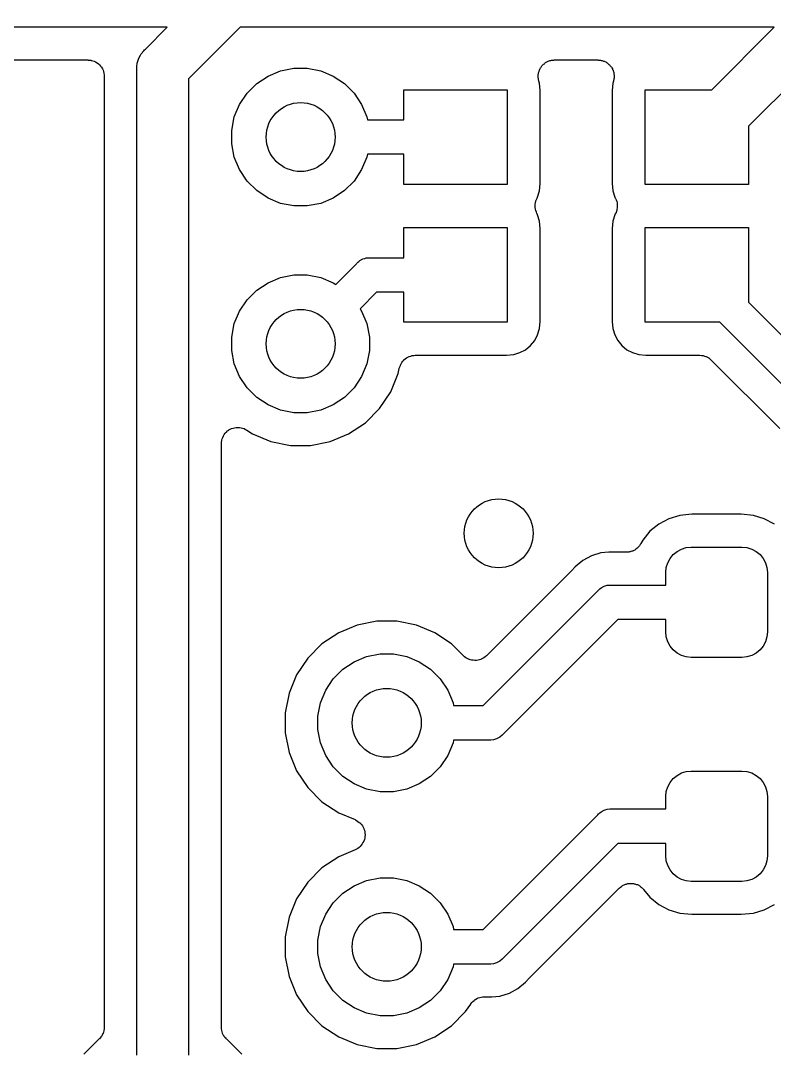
# Model space of a CAD drawing. Extents: x 100.2 to 129.8, y -164.8 to -95.2.
# Drawn here: x 117.47 to 121.85, y -118.91 to -112.92 of the extents above; entities that cross this region are included whole.
import ezdxf

# ---------------------------------------------------------------- set-up
doc = ezdxf.new("R2010")
doc.units = 0
doc.layers.add('BLACK', color=7, linetype='CONTINUOUS')

msp = doc.modelspace()

# ---------------------------------------------------------------- linework, layer by layer
at = {"layer": 'BLACK', "linetype": 'CONTINUOUS'}
for p, q in [((122.313, -112.924), (121.7, -113.537)), ((118.325, -112.962), (115.665, -112.962)), ((118.199, -113.089), (118.325, -112.962)), ((118.75, -112.962), (118.45, -113.262)), ((121.85, -112.962), (118.75, -112.962)), ((121.488, -113.325), (121.85, -112.962)), ((118.161, -113.142), (118.171, -113.124)), ((118.171, -113.124), (118.175, -113.116)), ((118.175, -113.116), (118.189, -113.099)), ((118.189, -113.099), (118.193, -113.093)), ((118.193, -113.093), (118.199, -113.089)), ((115.95, -113.152), (117.865, -113.152)), ((117.865, -113.152), (117.866, -113.153)), ((117.866, -113.153), (117.866, -113.153)), ((117.866, -113.153), (117.866, -113.153)), ((117.866, -113.153), (117.866, -113.153)), ((117.866, -113.153), (117.875, -113.154)), ((117.875, -113.154), (117.884, -113.154)), ((117.884, -113.154), (117.884, -113.155)), ((117.884, -113.155), (117.885, -113.155)), ((117.885, -113.155), (117.893, -113.157)), ((117.893, -113.157), (117.902, -113.16)), ((117.902, -113.16), (117.902, -113.16)), ((117.902, -113.16), (117.902, -113.16)), ((117.902, -113.16), (117.91, -113.164)), ((117.91, -113.164), (117.918, -113.169)), ((117.918, -113.169), (117.918, -113.169)), ((117.918, -113.169), (117.919, -113.169)), ((117.919, -113.169), (117.926, -113.175)), ((117.926, -113.175), (117.932, -113.181)), ((117.932, -113.181), (117.933, -113.181)), ((117.933, -113.181), (117.933, -113.181)), ((117.933, -113.181), (117.939, -113.188)), ((117.939, -113.188), (117.944, -113.195)), ((117.944, -113.195), (117.944, -113.195)), ((117.944, -113.195), (117.944, -113.195)), ((117.944, -113.195), (117.949, -113.203)), ((118.149, -113.2), (118.15, -113.191)), ((118.15, -113.191), (118.152, -113.171)), ((118.152, -113.171), (118.161, -113.142)), ((120.491, -113.202), (120.493, -113.198)), ((120.493, -113.198), (120.496, -113.194)), ((120.496, -113.194), (120.499, -113.191)), ((120.499, -113.191), (120.501, -113.187)), ((120.501, -113.187), (120.505, -113.183)), ((120.505, -113.183), (120.507, -113.18)), ((120.507, -113.18), (120.511, -113.177)), ((120.511, -113.177), (120.515, -113.174)), ((120.515, -113.174), (120.518, -113.171)), ((120.518, -113.171), (120.522, -113.168)), ((120.522, -113.168), (120.526, -113.166)), ((120.526, -113.166), (120.53, -113.163)), ((120.53, -113.163), (120.534, -113.162)), ((120.534, -113.162), (120.538, -113.16)), ((120.538, -113.16), (120.543, -113.158)), ((120.543, -113.158), (120.547, -113.156)), ((120.547, -113.156), (120.552, -113.156)), ((120.552, -113.156), (120.556, -113.154)), ((120.556, -113.154), (120.561, -113.154)), ((120.561, -113.154), (120.566, -113.153)), ((120.566, -113.153), (120.57, -113.153)), ((120.57, -113.153), (120.574, -113.152)), ((120.574, -113.152), (120.826, -113.152)), ((120.826, -113.152), (120.827, -113.153)), ((120.827, -113.153), (120.831, -113.153)), ((120.831, -113.153), (120.836, -113.153)), ((120.836, -113.153), (120.841, -113.154)), ((120.841, -113.154), (120.845, -113.155)), ((120.845, -113.155), (120.85, -113.156)), ((120.85, -113.156), (120.854, -113.157)), ((120.854, -113.157), (120.858, -113.159)), ((120.858, -113.159), (120.863, -113.16)), ((120.863, -113.16), (120.867, -113.162)), ((120.867, -113.162), (120.871, -113.164)), ((120.871, -113.164), (120.875, -113.167)), ((120.875, -113.167), (120.879, -113.169)), ((120.879, -113.169), (120.883, -113.172)), ((120.883, -113.172), (120.886, -113.174)), ((120.886, -113.174), (120.89, -113.178)), ((120.89, -113.178), (120.894, -113.181)), ((120.894, -113.181), (120.896, -113.184)), ((120.896, -113.184), (120.899, -113.188)), ((120.899, -113.188), (120.902, -113.192)), ((120.902, -113.192), (120.905, -113.195)), ((120.905, -113.195), (120.907, -113.199)), ((117.949, -113.203), (117.953, -113.211)), ((117.953, -113.211), (117.953, -113.212)), ((117.953, -113.212), (117.953, -113.212)), ((117.953, -113.212), (117.956, -113.22)), ((117.956, -113.22), (117.958, -113.229)), ((117.958, -113.229), (117.958, -113.229)), ((117.958, -113.229), (117.958, -113.23)), ((117.958, -113.23), (117.959, -113.239)), ((117.959, -113.239), (117.96, -113.247)), ((117.96, -113.247), (117.96, -118.767)), ((118.15, -113.207), (118.149, -113.2)), ((118.15, -118.929), (118.15, -113.207)), ((118.845, -113.289), (118.911, -113.246)), ((118.911, -113.246), (118.983, -113.215)), ((118.983, -113.215), (119.061, -113.2)), ((119.061, -113.2), (119.139, -113.2)), ((119.139, -113.2), (119.217, -113.215)), ((119.217, -113.215), (119.289, -113.246)), ((119.289, -113.246), (119.355, -113.289)), ((120.479, -113.247), (120.48, -113.242)), ((120.48, -113.251), (120.479, -113.247)), ((120.48, -113.237), (120.481, -113.233)), ((120.48, -113.242), (120.48, -113.237)), ((120.48, -113.256), (120.48, -113.251)), ((120.481, -113.26), (120.48, -113.256)), ((120.481, -113.228), (120.483, -113.224)), ((120.481, -113.233), (120.481, -113.228)), ((120.483, -113.224), (120.484, -113.219)), ((120.484, -113.219), (120.485, -113.215)), ((120.485, -113.215), (120.487, -113.211)), ((120.487, -113.211), (120.489, -113.206)), ((120.489, -113.206), (120.491, -113.202)), ((120.907, -113.199), (120.91, -113.203)), ((120.91, -113.203), (120.911, -113.208)), ((120.911, -113.208), (120.914, -113.212)), ((120.914, -113.212), (120.915, -113.216)), ((120.915, -113.216), (120.917, -113.22)), ((120.917, -113.22), (120.918, -113.225)), ((120.918, -113.225), (120.919, -113.23)), ((120.919, -113.23), (120.919, -113.234)), ((120.919, -113.234), (120.92, -113.238)), ((120.92, -113.257), (120.919, -113.262)), ((120.92, -113.238), (120.92, -113.243)), ((120.92, -113.243), (120.921, -113.248)), ((120.921, -113.248), (120.92, -113.253)), ((120.92, -113.253), (120.92, -113.257)), ((118.45, -113.262), (118.45, -118.929)), ((118.789, -113.345), (118.845, -113.289)), ((119.355, -113.289), (119.411, -113.345)), ((120.481, -113.265), (120.481, -113.26)), ((120.482, -113.269), (120.481, -113.265)), ((120.483, -113.274), (120.482, -113.269)), ((120.483, -113.275), (120.483, -113.274)), ((120.487, -113.288), (120.483, -113.275)), ((120.491, -113.33), (120.487, -113.288)), ((120.913, -113.288), (120.909, -113.33)), ((120.917, -113.275), (120.913, -113.288)), ((120.919, -113.267), (120.917, -113.271)), ((120.917, -113.271), (120.917, -113.275)), ((120.919, -113.262), (120.919, -113.267)), ((118.746, -113.411), (118.789, -113.345)), ((119.411, -113.345), (119.454, -113.411)), ((119.7, -113.5), (119.7, -113.325)), ((119.7, -113.325), (120.3, -113.325)), ((120.3, -113.325), (120.3, -113.875)), ((120.491, -113.87), (120.491, -113.33)), ((120.909, -113.33), (120.909, -113.87)), ((121.1, -113.875), (121.1, -113.325)), ((121.1, -113.325), (121.488, -113.325)), ((118.715, -113.483), (118.746, -113.411)), ((119.454, -113.411), (119.485, -113.483)), ((118.7, -113.561), (118.715, -113.483)), ((119.485, -113.483), (119.488, -113.5)), ((119.488, -113.5), (119.7, -113.5)), ((121.7, -113.537), (121.7, -113.875)), ((118.7, -113.639), (118.7, -113.561)), ((118.715, -113.717), (118.7, -113.639)), ((118.746, -113.789), (118.715, -113.717)), ((119.485, -113.717), (119.454, -113.789)), ((119.488, -113.7), (119.485, -113.717)), ((119.7, -113.7), (119.488, -113.7)), ((119.7, -113.875), (119.7, -113.7)), ((118.789, -113.855), (118.746, -113.789)), ((119.454, -113.789), (119.411, -113.855)), ((118.845, -113.911), (118.789, -113.855)), ((119.411, -113.855), (119.355, -113.911)), ((118.911, -113.954), (118.845, -113.911)), ((119.355, -113.911), (119.289, -113.954)), ((120.3, -113.875), (119.7, -113.875)), ((120.476, -113.948), (120.487, -113.912)), ((120.487, -113.912), (120.491, -113.87)), ((120.909, -113.87), (120.913, -113.912)), ((120.913, -113.912), (120.924, -113.948)), ((121.7, -113.875), (121.1, -113.875)), ((118.983, -113.985), (118.911, -113.954)), ((119.289, -113.954), (119.217, -113.985)), ((120.464, -113.981), (120.465, -113.972)), ((120.465, -113.972), (120.466, -113.972)), ((120.466, -113.971), (120.469, -113.963)), ((120.466, -113.972), (120.466, -113.971)), ((120.469, -113.963), (120.473, -113.955)), ((120.473, -113.955), (120.476, -113.948)), ((120.924, -113.948), (120.927, -113.955)), ((120.927, -113.955), (120.928, -113.956)), ((120.928, -113.956), (120.928, -113.956)), ((120.928, -113.956), (120.928, -113.956)), ((120.928, -113.956), (120.928, -113.956)), ((120.928, -113.956), (120.931, -113.965)), ((120.931, -113.965), (120.935, -113.973)), ((120.935, -113.973), (120.935, -113.973)), ((120.935, -113.973), (120.935, -113.974)), ((120.935, -113.974), (120.937, -113.982)), ((119.061, -114), (118.983, -113.985)), ((119.139, -114), (119.061, -114)), ((119.217, -113.985), (119.139, -114)), ((120.462, -113.99), (120.464, -113.981)), ((120.462, -113.991), (120.462, -113.99)), ((120.462, -113.99), (120.462, -113.99)), ((120.462, -113.999), (120.462, -113.991)), ((120.462, -114.008), (120.462, -113.999)), ((120.462, -114.009), (120.462, -114.008)), ((120.463, -114.018), (120.462, -114.009)), ((120.462, -114.009), (120.462, -114.009)), ((120.465, -114.026), (120.463, -114.018)), ((120.465, -114.027), (120.465, -114.026)), ((120.469, -114.035), (120.465, -114.027)), ((120.465, -114.027), (120.465, -114.027)), ((120.472, -114.044), (120.469, -114.035)), ((120.934, -114.029), (120.931, -114.037)), ((120.935, -114.028), (120.934, -114.028)), ((120.934, -114.028), (120.934, -114.029)), ((120.936, -114.019), (120.935, -114.028)), ((120.938, -114.01), (120.936, -114.019)), ((120.937, -113.982), (120.938, -113.991)), ((120.938, -113.991), (120.938, -113.991)), ((120.938, -113.991), (120.938, -113.992)), ((120.938, -113.992), (120.938, -114.001)), ((120.938, -114.001), (120.938, -114.009)), ((120.938, -114.009), (120.938, -114.01)), ((120.938, -114.01), (120.938, -114.01)), ((120.473, -114.045), (120.472, -114.044)), ((120.472, -114.044), (120.472, -114.044)), ((120.472, -114.044), (120.472, -114.044)), ((120.472, -114.044), (120.472, -114.044)), ((120.476, -114.052), (120.473, -114.045)), ((120.487, -114.088), (120.476, -114.052)), ((120.491, -114.13), (120.487, -114.088)), ((120.913, -114.088), (120.909, -114.13)), ((120.924, -114.052), (120.913, -114.088)), ((120.927, -114.045), (120.924, -114.052)), ((120.931, -114.037), (120.927, -114.045)), ((119.7, -114.3), (119.7, -114.125)), ((119.7, -114.125), (120.3, -114.125)), ((120.3, -114.125), (120.3, -114.675)), ((120.491, -114.67), (120.491, -114.13)), ((120.909, -114.13), (120.909, -114.67)), ((121.1, -114.675), (121.1, -114.125)), ((121.1, -114.125), (121.7, -114.125)), ((121.7, -114.125), (121.7, -114.559)), ((119.304, -114.455), (119.426, -114.333)), ((119.426, -114.333), (119.429, -114.329)), ((119.429, -114.329), (119.433, -114.326)), ((119.433, -114.326), (119.438, -114.322)), ((119.433, -114.326), (119.433, -114.326)), ((119.438, -114.322), (119.444, -114.316)), ((119.444, -114.316), (119.462, -114.307)), ((119.462, -114.307), (119.472, -114.304)), ((119.472, -114.304), (119.48, -114.301)), ((119.48, -114.301), (119.484, -114.301)), ((119.484, -114.301), (119.495, -114.3)), ((119.495, -114.3), (119.495, -114.3)), ((119.495, -114.3), (119.5, -114.3)), ((119.5, -114.3), (119.505, -114.3)), ((119.505, -114.3), (119.7, -114.3)), ((118.845, -114.489), (118.911, -114.446)), ((118.911, -114.446), (118.983, -114.415)), ((118.983, -114.415), (119.061, -114.4)), ((119.061, -114.4), (119.139, -114.4)), ((119.139, -114.4), (119.217, -114.415)), ((119.217, -114.415), (119.289, -114.446)), ((119.289, -114.446), (119.304, -114.455)), ((118.789, -114.545), (118.845, -114.489)), ((119.541, -114.5), (119.445, -114.596)), ((119.7, -114.5), (119.541, -114.5)), ((119.7, -114.675), (119.7, -114.5)), ((118.746, -114.611), (118.789, -114.545)), ((121.7, -114.559), (122.083, -114.941)), ((118.715, -114.683), (118.746, -114.611)), ((119.445, -114.596), (119.454, -114.611)), ((119.454, -114.611), (119.485, -114.683)), ((118.7, -114.761), (118.715, -114.683)), ((119.485, -114.683), (119.5, -114.761)), ((120.3, -114.675), (119.7, -114.675)), ((120.487, -114.712), (120.491, -114.67)), ((120.909, -114.67), (120.913, -114.712)), ((121.534, -114.675), (121.1, -114.675)), ((122.026, -115.167), (121.534, -114.675)), ((120.459, -114.781), (120.476, -114.748)), ((120.476, -114.748), (120.487, -114.712)), ((120.913, -114.712), (120.924, -114.748)), ((120.924, -114.748), (120.941, -114.781)), ((118.7, -114.839), (118.7, -114.761)), ((119.5, -114.761), (119.5, -114.839)), ((120.406, -114.834), (120.435, -114.81)), ((120.435, -114.81), (120.459, -114.781)), ((120.941, -114.781), (120.965, -114.81)), ((120.965, -114.81), (120.994, -114.834)), ((118.715, -114.917), (118.7, -114.839)), ((119.5, -114.839), (119.485, -114.917)), ((119.73, -114.874), (119.73, -114.873)), ((119.73, -114.873), (119.731, -114.873)), ((119.731, -114.873), (119.739, -114.871)), ((119.739, -114.871), (119.748, -114.868)), ((119.748, -114.868), (119.748, -114.868)), ((119.748, -114.868), (119.749, -114.868)), ((119.749, -114.868), (119.757, -114.867)), ((119.757, -114.867), (119.766, -114.866)), ((119.766, -114.866), (120.295, -114.866)), ((120.295, -114.866), (120.337, -114.862)), ((120.337, -114.862), (120.373, -114.851)), ((120.373, -114.851), (120.406, -114.834)), ((120.994, -114.834), (121.027, -114.851)), ((121.027, -114.851), (121.063, -114.862)), ((121.063, -114.862), (121.105, -114.866)), ((121.105, -114.866), (121.417, -114.866)), ((121.417, -114.866), (121.417, -114.866)), ((121.417, -114.866), (121.417, -114.866)), ((121.417, -114.866), (121.417, -114.866)), ((121.417, -114.866), (121.418, -114.866)), ((121.418, -114.866), (121.427, -114.867)), ((121.427, -114.867), (121.436, -114.868)), ((121.436, -114.868), (121.436, -114.868)), ((121.436, -114.868), (121.437, -114.868)), ((121.437, -114.868), (121.445, -114.871)), ((121.445, -114.871), (121.453, -114.874)), ((118.746, -114.989), (118.715, -114.917)), ((119.485, -114.917), (119.454, -114.989)), ((119.673, -114.942), (119.676, -114.933)), ((119.676, -114.933), (119.679, -114.925)), ((119.679, -114.924), (119.683, -114.916)), ((119.679, -114.925), (119.679, -114.924)), ((119.679, -114.924), (119.679, -114.924)), ((119.683, -114.916), (119.688, -114.908)), ((119.688, -114.908), (119.694, -114.901)), ((119.688, -114.908), (119.688, -114.908)), ((119.688, -114.908), (119.688, -114.908)), ((119.694, -114.901), (119.699, -114.894)), ((119.699, -114.894), (119.7, -114.894)), ((119.7, -114.893), (119.707, -114.888)), ((119.7, -114.894), (119.7, -114.893)), ((119.707, -114.888), (119.714, -114.882)), ((119.714, -114.882), (119.722, -114.878)), ((119.714, -114.882), (119.714, -114.882)), ((119.714, -114.882), (119.714, -114.882)), ((119.722, -114.878), (119.73, -114.874)), ((121.453, -114.874), (121.454, -114.874)), ((121.454, -114.874), (121.454, -114.874)), ((121.454, -114.874), (121.462, -114.878)), ((121.462, -114.878), (121.47, -114.882)), ((121.47, -114.882), (121.47, -114.883)), ((121.47, -114.883), (121.471, -114.883)), ((121.471, -114.883), (121.477, -114.889)), ((121.477, -114.889), (121.484, -114.894)), ((121.484, -114.894), (121.882, -115.292)), ((118.789, -115.055), (118.746, -114.989)), ((119.454, -114.989), (119.411, -115.055)), ((119.623, -115.079), (119.667, -114.972)), ((119.667, -114.972), (119.673, -114.943)), ((119.673, -114.943), (119.673, -114.942)), ((119.673, -114.942), (119.673, -114.942)), ((119.673, -114.942), (119.673, -114.942)), ((119.673, -114.942), (119.673, -114.942)), ((118.845, -115.111), (118.789, -115.055)), ((118.911, -115.154), (118.845, -115.111)), ((119.355, -115.111), (119.289, -115.154)), ((119.411, -115.055), (119.355, -115.111)), ((119.558, -115.176), (119.623, -115.079)), ((118.983, -115.185), (118.911, -115.154)), ((119.289, -115.154), (119.217, -115.185)), ((119.061, -115.2), (118.983, -115.185)), ((119.139, -115.2), (119.061, -115.2)), ((119.217, -115.185), (119.139, -115.2)), ((119.476, -115.258), (119.558, -115.176)), ((118.691, -115.296), (118.699, -115.292)), ((118.699, -115.292), (118.708, -115.289)), ((118.699, -115.292), (118.699, -115.292)), ((118.699, -115.292), (118.699, -115.292)), ((118.708, -115.289), (118.717, -115.287)), ((118.717, -115.287), (118.726, -115.286)), ((118.717, -115.287), (118.717, -115.287)), ((118.717, -115.287), (118.717, -115.287)), ((118.726, -115.286), (118.735, -115.285)), ((118.735, -115.285), (118.735, -115.285)), ((118.735, -115.285), (118.736, -115.285)), ((118.736, -115.285), (118.745, -115.286)), ((118.745, -115.286), (118.754, -115.287)), ((118.754, -115.287), (118.754, -115.287)), ((118.754, -115.287), (118.754, -115.287)), ((118.754, -115.287), (118.763, -115.29)), ((118.763, -115.29), (118.771, -115.292)), ((118.771, -115.292), (118.772, -115.292)), ((118.772, -115.292), (118.772, -115.292)), ((118.772, -115.292), (118.78, -115.297)), ((119.379, -115.323), (119.476, -115.258)), ((118.642, -115.36), (118.645, -115.351)), ((118.645, -115.351), (118.648, -115.343)), ((118.648, -115.343), (118.652, -115.335)), ((118.648, -115.343), (118.648, -115.343)), ((118.648, -115.343), (118.648, -115.343)), ((118.652, -115.335), (118.656, -115.327)), ((118.656, -115.327), (118.657, -115.326)), ((118.657, -115.326), (118.662, -115.319)), ((118.657, -115.326), (118.657, -115.326)), ((118.662, -115.319), (118.668, -115.312)), ((118.668, -115.312), (118.668, -115.312)), ((118.668, -115.312), (118.669, -115.312)), ((118.669, -115.312), (118.676, -115.306)), ((118.676, -115.306), (118.683, -115.301)), ((118.683, -115.3), (118.691, -115.296)), ((118.683, -115.301), (118.683, -115.3)), ((118.683, -115.301), (118.683, -115.301)), ((118.78, -115.297), (118.788, -115.301)), ((118.788, -115.301), (118.821, -115.323)), ((118.821, -115.323), (118.928, -115.367)), ((119.272, -115.367), (119.379, -115.323)), ((118.64, -115.379), (118.641, -115.37)), ((118.64, -115.38), (118.64, -115.379)), ((118.64, -115.379), (118.64, -115.379)), ((118.64, -115.379), (118.64, -115.379)), ((118.64, -115.379), (118.64, -115.379)), ((118.64, -118.767), (118.64, -115.38)), ((118.641, -115.37), (118.642, -115.361)), ((118.642, -115.361), (118.642, -115.36)), ((118.642, -115.36), (118.642, -115.36)), ((118.928, -115.367), (119.042, -115.39)), ((119.042, -115.39), (119.158, -115.39)), ((119.158, -115.39), (119.272, -115.367)), ((121.238, -115.815), (121.179, -115.846)), ((121.301, -115.796), (121.238, -115.815)), ((121.372, -115.789), (121.301, -115.796)), ((121.658, -115.789), (121.372, -115.789)), ((121.729, -115.796), (121.658, -115.789)), ((121.792, -115.815), (121.729, -115.796)), ((121.851, -115.846), (121.792, -115.815)), ((121.128, -115.888), (121.086, -115.939)), ((121.179, -115.846), (121.128, -115.888)), ((121.086, -115.939), (121.075, -115.96)), ((120.89, -116.01), (120.843, -116.014)), ((120.9, -116.009), (120.89, -116.01)), ((120.89, -116.01), (120.89, -116.01)), ((120.91, -116.01), (120.9, -116.009)), ((120.914, -116.01), (120.91, -116.01)), ((120.918, -116.01), (120.914, -116.01)), ((120.919, -116.01), (120.918, -116.01)), ((120.991, -116.01), (120.919, -116.01)), ((120.996, -116.01), (120.991, -116.01)), ((121, -116.01), (120.996, -116.01)), ((121.005, -116.009), (121, -116.01)), ((121.01, -116.008), (121.005, -116.009)), ((121.014, -116.007), (121.01, -116.008)), ((121.018, -116.006), (121.014, -116.007)), ((121.023, -116.004), (121.018, -116.006)), ((121.028, -116.003), (121.023, -116.004)), ((121.031, -116.001), (121.028, -116.003)), ((121.035, -115.999), (121.031, -116.001)), ((121.04, -115.997), (121.035, -115.999)), ((121.044, -115.994), (121.04, -115.997)), ((121.047, -115.991), (121.044, -115.994)), ((121.051, -115.989), (121.047, -115.991)), ((121.054, -115.986), (121.051, -115.989)), ((121.058, -115.982), (121.054, -115.986)), ((121.061, -115.979), (121.058, -115.982)), ((121.064, -115.976), (121.061, -115.979)), ((121.067, -115.972), (121.064, -115.976)), ((121.07, -115.968), (121.067, -115.972)), ((121.072, -115.964), (121.07, -115.968)), ((121.075, -115.961), (121.072, -115.964)), ((121.075, -115.96), (121.075, -115.961)), ((121.263, -116.023), (121.286, -116.005)), ((121.286, -116.005), (121.311, -115.991)), ((121.311, -115.991), (121.339, -115.983)), ((121.339, -115.983), (121.367, -115.98)), ((121.367, -115.98), (121.662, -115.98)), ((121.662, -115.98), (121.691, -115.983)), ((121.691, -115.983), (121.719, -115.991)), ((121.719, -115.991), (121.744, -116.005)), ((121.744, -116.005), (121.767, -116.023)), ((120.738, -116.058), (120.694, -116.094)), ((120.788, -116.031), (120.738, -116.058)), ((120.843, -116.014), (120.788, -116.031)), ((121.231, -116.071), (121.245, -116.046)), ((121.245, -116.046), (121.263, -116.023)), ((121.767, -116.023), (121.785, -116.046)), ((121.785, -116.046), (121.799, -116.071)), ((120.682, -116.108), (120.179, -116.611)), ((120.684, -116.105), (120.682, -116.108)), ((120.687, -116.102), (120.684, -116.105)), ((120.688, -116.101), (120.687, -116.102)), ((120.694, -116.094), (120.688, -116.101)), ((121.22, -116.127), (121.223, -116.099)), ((121.22, -116.2), (121.22, -116.127)), ((121.223, -116.099), (121.231, -116.071)), ((121.799, -116.071), (121.807, -116.099)), ((121.807, -116.099), (121.81, -116.127)), ((121.81, -116.127), (121.81, -116.472)), ((120.159, -116.9), (120.826, -116.233)), ((120.826, -116.233), (120.829, -116.229)), ((120.829, -116.229), (120.833, -116.226)), ((120.833, -116.226), (120.838, -116.222)), ((120.833, -116.226), (120.833, -116.226)), ((120.838, -116.222), (120.844, -116.216)), ((120.844, -116.216), (120.862, -116.207)), ((120.862, -116.207), (120.88, -116.201)), ((120.88, -116.201), (120.895, -116.2)), ((120.895, -116.2), (120.895, -116.2)), ((120.895, -116.2), (120.9, -116.2)), ((120.9, -116.2), (120.905, -116.2)), ((120.905, -116.2), (121.22, -116.2)), ((119.542, -116.41), (119.428, -116.433)), ((119.658, -116.41), (119.542, -116.41)), ((119.772, -116.433), (119.658, -116.41)), ((120.941, -116.4), (120.274, -117.067)), ((121.22, -116.4), (120.941, -116.4)), ((121.22, -116.472), (121.22, -116.4)), ((119.321, -116.477), (119.224, -116.542)), ((119.428, -116.433), (119.321, -116.477)), ((119.879, -116.477), (119.772, -116.433)), ((119.976, -116.542), (119.879, -116.477)), ((121.223, -116.501), (121.22, -116.472)), ((121.81, -116.472), (121.807, -116.501)), ((119.224, -116.542), (119.142, -116.624)), ((120.045, -116.611), (119.976, -116.542)), ((121.231, -116.529), (121.223, -116.501)), ((121.245, -116.554), (121.231, -116.529)), ((121.799, -116.529), (121.785, -116.554)), ((121.807, -116.501), (121.799, -116.529)), ((119.483, -116.615), (119.561, -116.6)), ((119.561, -116.6), (119.639, -116.6)), ((119.639, -116.6), (119.717, -116.615)), ((121.263, -116.577), (121.245, -116.554)), ((121.286, -116.595), (121.263, -116.577)), ((121.311, -116.609), (121.286, -116.595)), ((121.744, -116.595), (121.719, -116.609)), ((121.767, -116.577), (121.744, -116.595)), ((121.785, -116.554), (121.767, -116.577)), ((119.142, -116.624), (119.077, -116.721)), ((119.345, -116.689), (119.411, -116.646)), ((119.411, -116.646), (119.483, -116.615)), ((119.717, -116.615), (119.789, -116.646)), ((119.789, -116.646), (119.855, -116.689)), ((120.052, -116.616), (120.045, -116.611)), ((120.059, -116.622), (120.052, -116.616)), ((120.067, -116.627), (120.059, -116.622)), ((120.059, -116.622), (120.059, -116.622)), ((120.059, -116.622), (120.059, -116.622)), ((120.075, -116.631), (120.067, -116.627)), ((120.076, -116.631), (120.075, -116.631)), ((120.075, -116.631), (120.075, -116.631)), ((120.084, -116.634), (120.076, -116.631)), ((120.093, -116.636), (120.084, -116.634)), ((120.093, -116.637), (120.093, -116.636)), ((120.093, -116.636), (120.093, -116.636)), ((120.102, -116.637), (120.093, -116.637)), ((120.111, -116.638), (120.102, -116.637)), ((120.112, -116.638), (120.111, -116.638)), ((120.111, -116.638), (120.111, -116.638)), ((120.121, -116.638), (120.112, -116.638)), ((120.13, -116.637), (120.121, -116.638)), ((120.139, -116.634), (120.13, -116.637)), ((120.13, -116.637), (120.13, -116.637)), ((120.13, -116.637), (120.13, -116.637)), ((120.147, -116.632), (120.139, -116.634)), ((120.148, -116.631), (120.147, -116.632)), ((120.156, -116.627), (120.148, -116.631)), ((120.148, -116.631), (120.148, -116.631)), ((120.164, -116.623), (120.156, -116.627)), ((120.171, -116.617), (120.164, -116.623)), ((120.164, -116.623), (120.164, -116.623)), ((120.164, -116.623), (120.164, -116.623)), ((120.178, -116.612), (120.171, -116.617)), ((120.179, -116.611), (120.178, -116.612)), ((120.179, -116.611), (120.179, -116.611)), ((120.179, -116.611), (120.179, -116.611)), ((120.179, -116.611), (120.179, -116.611)), ((121.339, -116.617), (121.311, -116.609)), ((121.367, -116.62), (121.339, -116.617)), ((121.662, -116.62), (121.367, -116.62)), ((121.691, -116.617), (121.662, -116.62)), ((121.719, -116.609), (121.691, -116.617)), ((119.077, -116.721), (119.033, -116.828)), ((119.289, -116.745), (119.345, -116.689)), ((119.855, -116.689), (119.911, -116.745)), ((119.246, -116.811), (119.289, -116.745)), ((119.911, -116.745), (119.954, -116.811)), ((119.033, -116.828), (119.01, -116.942)), ((119.215, -116.883), (119.246, -116.811)), ((119.954, -116.811), (119.985, -116.883)), ((119.2, -116.961), (119.215, -116.883)), ((119.985, -116.883), (119.988, -116.9)), ((119.988, -116.9), (120.159, -116.9)), ((119.01, -116.942), (119.01, -117.058)), ((119.2, -117.039), (119.2, -116.961)), ((119.01, -117.058), (119.033, -117.172)), ((119.215, -117.117), (119.2, -117.039)), ((120.256, -117.084), (120.238, -117.093)), ((120.271, -117.071), (120.256, -117.084)), ((120.274, -117.067), (120.271, -117.071)), ((119.246, -117.189), (119.215, -117.117)), ((119.985, -117.117), (119.954, -117.189)), ((119.988, -117.1), (119.985, -117.117)), ((120.195, -117.1), (119.988, -117.1)), ((120.2, -117.1), (120.195, -117.1)), ((120.205, -117.1), (120.2, -117.1)), ((120.22, -117.099), (120.205, -117.1)), ((120.205, -117.1), (120.205, -117.1)), ((120.238, -117.093), (120.22, -117.099)), ((119.033, -117.172), (119.077, -117.279)), ((119.289, -117.255), (119.246, -117.189)), ((119.954, -117.189), (119.911, -117.255)), ((119.345, -117.311), (119.289, -117.255)), ((119.911, -117.255), (119.855, -117.311)), ((119.077, -117.279), (119.142, -117.376)), ((119.411, -117.354), (119.345, -117.311)), ((119.855, -117.311), (119.789, -117.354)), ((121.245, -117.346), (121.263, -117.323)), ((121.263, -117.323), (121.286, -117.305)), ((121.286, -117.305), (121.311, -117.291)), ((121.311, -117.291), (121.339, -117.283)), ((121.339, -117.283), (121.367, -117.28)), ((121.367, -117.28), (121.662, -117.28)), ((121.662, -117.28), (121.691, -117.283)), ((121.691, -117.283), (121.719, -117.291)), ((121.719, -117.291), (121.744, -117.305)), ((121.744, -117.305), (121.767, -117.323)), ((121.767, -117.323), (121.785, -117.346)), ((119.142, -117.376), (119.224, -117.458)), ((119.483, -117.385), (119.411, -117.354)), ((119.561, -117.4), (119.483, -117.385)), ((119.717, -117.385), (119.639, -117.4)), ((119.789, -117.354), (119.717, -117.385)), ((121.223, -117.399), (121.231, -117.371)), ((121.231, -117.371), (121.245, -117.346)), ((121.785, -117.346), (121.799, -117.371)), ((121.799, -117.371), (121.807, -117.399)), ((119.639, -117.4), (119.561, -117.4)), ((121.22, -117.427), (121.223, -117.399)), ((121.22, -117.5), (121.22, -117.427)), ((121.807, -117.399), (121.81, -117.427)), ((121.81, -117.427), (121.81, -117.772)), ((119.224, -117.458), (119.321, -117.523)), ((120.862, -117.507), (120.88, -117.501)), ((120.88, -117.501), (120.895, -117.5)), ((120.895, -117.5), (120.895, -117.5)), ((120.895, -117.5), (120.9, -117.5)), ((120.9, -117.5), (120.905, -117.5)), ((120.905, -117.5), (121.22, -117.5)), ((119.321, -117.523), (119.416, -117.562)), ((119.416, -117.562), (119.417, -117.563)), ((119.417, -117.563), (119.417, -117.563)), ((119.417, -117.563), (119.417, -117.563)), ((119.417, -117.563), (119.417, -117.563)), ((119.417, -117.563), (119.425, -117.567)), ((120.159, -118.2), (120.826, -117.533)), ((120.826, -117.533), (120.829, -117.529)), ((120.829, -117.529), (120.833, -117.526)), ((120.833, -117.526), (120.837, -117.522)), ((120.833, -117.526), (120.833, -117.526)), ((120.837, -117.522), (120.844, -117.516)), ((120.844, -117.516), (120.862, -117.507)), ((119.425, -117.567), (119.433, -117.572)), ((119.433, -117.572), (119.433, -117.572)), ((119.433, -117.572), (119.433, -117.572)), ((119.433, -117.572), (119.44, -117.578)), ((119.44, -117.578), (119.447, -117.583)), ((119.447, -117.583), (119.447, -117.584)), ((119.447, -117.584), (119.447, -117.584)), ((119.447, -117.584), (119.453, -117.591)), ((119.453, -117.591), (119.459, -117.598)), ((119.459, -117.598), (119.459, -117.598)), ((119.459, -117.598), (119.459, -117.598)), ((119.459, -117.598), (119.463, -117.606)), ((119.463, -117.606), (119.467, -117.614)), ((119.467, -117.614), (119.467, -117.614)), ((119.467, -117.614), (119.467, -117.615)), ((119.467, -117.615), (119.47, -117.623)), ((119.47, -117.623), (119.473, -117.632)), ((119.47, -117.678), (119.467, -117.687)), ((119.472, -117.669), (119.47, -117.678)), ((119.473, -117.66), (119.472, -117.669)), ((119.472, -117.669), (119.472, -117.669)), ((119.472, -117.669), (119.472, -117.669)), ((119.473, -117.632), (119.473, -117.632)), ((119.473, -117.632), (119.473, -117.632)), ((119.473, -117.632), (119.473, -117.641)), ((119.473, -117.641), (119.474, -117.65)), ((119.474, -117.651), (119.473, -117.66)), ((119.474, -117.65), (119.474, -117.651)), ((119.474, -117.651), (119.474, -117.651)), ((119.416, -117.738), (119.321, -117.777)), ((119.424, -117.733), (119.416, -117.738)), ((119.432, -117.729), (119.424, -117.733)), ((119.439, -117.723), (119.432, -117.729)), ((119.432, -117.729), (119.432, -117.729)), ((119.432, -117.729), (119.432, -117.729)), ((119.446, -117.718), (119.439, -117.723)), ((119.452, -117.71), (119.446, -117.717)), ((119.446, -117.717), (119.446, -117.717)), ((119.446, -117.717), (119.446, -117.718)), ((119.458, -117.703), (119.452, -117.71)), ((119.462, -117.695), (119.458, -117.703)), ((119.458, -117.703), (119.458, -117.703)), ((119.458, -117.703), (119.458, -117.703)), ((119.467, -117.687), (119.462, -117.695)), ((119.467, -117.687), (119.467, -117.687)), ((119.467, -117.687), (119.467, -117.687)), ((120.941, -117.7), (120.274, -118.367)), ((121.22, -117.7), (120.941, -117.7)), ((121.22, -117.772), (121.22, -117.7)), ((119.321, -117.777), (119.224, -117.842)), ((121.223, -117.801), (121.22, -117.772)), ((121.231, -117.829), (121.223, -117.801)), ((121.807, -117.801), (121.799, -117.829)), ((121.81, -117.772), (121.807, -117.801)), ((119.224, -117.842), (119.142, -117.924)), ((121.245, -117.854), (121.231, -117.829)), ((121.263, -117.877), (121.245, -117.854)), ((121.785, -117.854), (121.767, -117.877)), ((121.799, -117.829), (121.785, -117.854)), ((119.142, -117.924), (119.077, -118.021)), ((119.411, -117.946), (119.483, -117.915)), ((119.483, -117.915), (119.561, -117.9)), ((119.561, -117.9), (119.639, -117.9)), ((119.639, -117.9), (119.717, -117.915)), ((119.717, -117.915), (119.789, -117.946)), ((121.286, -117.895), (121.263, -117.877)), ((121.311, -117.909), (121.286, -117.895)), ((121.339, -117.917), (121.311, -117.909)), ((121.367, -117.92), (121.339, -117.917)), ((121.662, -117.92), (121.367, -117.92)), ((121.691, -117.917), (121.662, -117.92)), ((121.719, -117.909), (121.691, -117.917)), ((121.744, -117.895), (121.719, -117.909)), ((121.767, -117.877), (121.744, -117.895)), ((119.345, -117.989), (119.411, -117.946)), ((119.789, -117.946), (119.855, -117.989)), ((120.418, -118.492), (120.95, -117.96)), ((120.95, -117.96), (120.951, -117.959)), ((120.951, -117.959), (120.955, -117.956)), ((120.955, -117.956), (120.958, -117.953)), ((120.958, -117.953), (120.962, -117.95)), ((120.962, -117.95), (120.966, -117.947)), ((120.966, -117.947), (120.97, -117.945)), ((120.97, -117.945), (120.973, -117.943)), ((120.973, -117.943), (120.978, -117.941)), ((120.978, -117.941), (120.982, -117.939)), ((120.982, -117.939), (120.987, -117.937)), ((120.987, -117.937), (120.991, -117.936)), ((120.991, -117.936), (120.995, -117.935)), ((120.995, -117.935), (121, -117.933)), ((121, -117.933), (121.004, -117.933)), ((121.004, -117.933), (121.009, -117.932)), ((121.009, -117.932), (121.014, -117.932)), ((121.014, -117.932), (121.019, -117.932)), ((121.019, -117.932), (121.023, -117.932)), ((121.023, -117.932), (121.027, -117.932)), ((121.027, -117.932), (121.032, -117.933)), ((121.032, -117.933), (121.037, -117.934)), ((121.037, -117.934), (121.041, -117.935)), ((121.041, -117.935), (121.045, -117.936)), ((121.045, -117.936), (121.05, -117.938)), ((121.05, -117.938), (121.055, -117.939)), ((121.055, -117.939), (121.059, -117.941)), ((121.059, -117.941), (121.063, -117.943)), ((121.063, -117.943), (121.067, -117.946)), ((121.067, -117.946), (121.071, -117.948)), ((121.071, -117.948), (121.074, -117.951)), ((121.074, -117.951), (121.078, -117.953)), ((121.078, -117.953), (121.081, -117.957)), ((121.081, -117.957), (121.085, -117.96)), ((121.085, -117.96), (121.088, -117.963)), ((121.088, -117.963), (121.091, -117.967)), ((121.091, -117.967), (121.128, -118.012)), ((119.077, -118.021), (119.033, -118.128)), ((119.289, -118.045), (119.345, -117.989)), ((119.855, -117.989), (119.911, -118.045)), ((121.128, -118.012), (121.179, -118.054)), ((119.246, -118.111), (119.289, -118.045)), ((119.911, -118.045), (119.954, -118.111)), ((121.179, -118.054), (121.238, -118.085)), ((121.238, -118.085), (121.301, -118.104)), ((121.301, -118.104), (121.372, -118.111)), ((121.658, -118.111), (121.729, -118.104)), ((121.729, -118.104), (121.792, -118.085)), ((121.792, -118.085), (121.851, -118.054)), ((119.033, -118.128), (119.01, -118.242)), ((119.215, -118.183), (119.246, -118.111)), ((119.954, -118.111), (119.985, -118.183)), ((121.372, -118.111), (121.658, -118.111)), ((119.2, -118.261), (119.215, -118.183)), ((119.985, -118.183), (119.988, -118.2)), ((119.988, -118.2), (120.159, -118.2)), ((119.01, -118.242), (119.01, -118.358)), ((119.2, -118.339), (119.2, -118.261)), ((119.215, -118.417), (119.2, -118.339)), ((119.01, -118.358), (119.033, -118.472)), ((119.988, -118.4), (119.985, -118.417)), ((120.195, -118.4), (119.988, -118.4)), ((120.2, -118.4), (120.195, -118.4)), ((120.205, -118.4), (120.2, -118.4)), ((120.22, -118.399), (120.205, -118.4)), ((120.205, -118.4), (120.205, -118.4)), ((120.238, -118.393), (120.22, -118.399)), ((120.256, -118.384), (120.238, -118.393)), ((120.271, -118.371), (120.256, -118.384)), ((120.274, -118.367), (120.271, -118.371)), ((119.246, -118.489), (119.215, -118.417)), ((119.985, -118.417), (119.954, -118.489)), ((119.033, -118.472), (119.077, -118.579)), ((119.289, -118.555), (119.246, -118.489)), ((119.954, -118.489), (119.911, -118.555)), ((120.362, -118.542), (120.406, -118.506)), ((120.406, -118.506), (120.412, -118.499)), ((120.412, -118.499), (120.413, -118.498)), ((120.413, -118.498), (120.416, -118.495)), ((120.416, -118.495), (120.418, -118.492)), ((119.077, -118.579), (119.142, -118.676)), ((119.345, -118.611), (119.289, -118.555)), ((119.911, -118.555), (119.855, -118.611)), ((120.257, -118.586), (120.312, -118.569)), ((120.312, -118.569), (120.362, -118.542)), ((119.411, -118.654), (119.345, -118.611)), ((119.855, -118.611), (119.789, -118.654)), ((120.058, -118.676), (120.088, -118.632)), ((120.088, -118.631), (120.094, -118.624)), ((120.088, -118.632), (120.088, -118.631)), ((120.088, -118.632), (120.088, -118.632)), ((120.088, -118.632), (120.088, -118.632)), ((120.088, -118.632), (120.088, -118.632)), ((120.094, -118.624), (120.1, -118.618)), ((120.1, -118.617), (120.107, -118.611)), ((120.1, -118.618), (120.1, -118.617)), ((120.1, -118.617), (120.1, -118.617)), ((120.107, -118.611), (120.114, -118.606)), ((120.114, -118.606), (120.115, -118.605)), ((120.114, -118.606), (120.114, -118.606)), ((120.115, -118.605), (120.123, -118.601)), ((120.123, -118.601), (120.13, -118.597)), ((120.13, -118.597), (120.131, -118.597)), ((120.131, -118.597), (120.14, -118.594)), ((120.131, -118.597), (120.131, -118.597)), ((120.14, -118.594), (120.148, -118.592)), ((120.148, -118.592), (120.149, -118.592)), ((120.149, -118.592), (120.158, -118.591)), ((120.149, -118.592), (120.149, -118.592)), ((120.158, -118.591), (120.167, -118.59)), ((120.167, -118.59), (120.181, -118.59)), ((120.181, -118.59), (120.182, -118.59)), ((120.182, -118.59), (120.186, -118.59)), ((120.186, -118.59), (120.19, -118.59)), ((120.19, -118.59), (120.2, -118.591)), ((120.2, -118.591), (120.21, -118.59)), ((120.21, -118.59), (120.257, -118.586)), ((120.21, -118.59), (120.21, -118.59)), ((119.142, -118.676), (119.224, -118.758)), ((119.483, -118.685), (119.411, -118.654)), ((119.561, -118.7), (119.483, -118.685)), ((119.639, -118.7), (119.561, -118.7)), ((119.717, -118.685), (119.639, -118.7)), ((119.789, -118.654), (119.717, -118.685)), ((119.976, -118.758), (120.058, -118.676)), ((119.224, -118.758), (119.321, -118.823)), ((119.879, -118.823), (119.976, -118.758)), ((117.943, -118.82), (117.938, -118.827)), ((117.944, -118.82), (117.943, -118.82)), ((117.948, -118.812), (117.944, -118.82)), ((117.944, -118.82), (117.944, -118.82)), ((117.952, -118.804), (117.948, -118.812)), ((117.953, -118.803), (117.952, -118.804)), ((117.952, -118.804), (117.952, -118.804)), ((117.955, -118.795), (117.953, -118.803)), ((117.958, -118.787), (117.955, -118.795)), ((117.959, -118.777), (117.958, -118.786)), ((117.958, -118.786), (117.958, -118.786)), ((117.958, -118.786), (117.958, -118.787)), ((117.96, -118.768), (117.959, -118.777)), ((117.96, -118.767), (117.96, -118.767)), ((117.96, -118.767), (117.96, -118.767)), ((117.96, -118.767), (117.96, -118.767)), ((117.96, -118.767), (117.96, -118.768)), ((118.641, -118.776), (118.64, -118.767)), ((118.642, -118.784), (118.641, -118.776)), ((118.642, -118.785), (118.642, -118.784)), ((118.644, -118.794), (118.642, -118.785)), ((118.642, -118.785), (118.642, -118.785)), ((118.647, -118.802), (118.644, -118.794)), ((118.647, -118.803), (118.647, -118.802)), ((118.651, -118.811), (118.647, -118.803)), ((118.647, -118.803), (118.647, -118.803)), ((118.655, -118.819), (118.651, -118.811)), ((118.656, -118.819), (118.655, -118.819)), ((118.661, -118.826), (118.656, -118.819)), ((118.656, -118.819), (118.656, -118.819)), ((117.929, -118.837), (117.842, -118.924)), ((117.931, -118.835), (117.929, -118.837)), ((117.932, -118.834), (117.931, -118.835)), ((117.938, -118.827), (117.932, -118.834)), ((117.932, -118.834), (117.932, -118.834)), ((118.667, -118.833), (118.661, -118.826)), ((118.668, -118.834), (118.667, -118.833)), ((118.667, -118.833), (118.667, -118.833)), ((118.671, -118.836), (118.668, -118.834)), ((118.758, -118.924), (118.671, -118.836)), ((119.321, -118.823), (119.428, -118.867)), ((119.428, -118.867), (119.542, -118.89)), ((119.658, -118.89), (119.772, -118.867)), ((119.772, -118.867), (119.879, -118.823)), ((119.542, -118.89), (119.658, -118.89))]:
    msp.add_line(p, q, dxfattribs=at)
at = {"layer": 'BLACK'}
for centre in [(119.1, -113.6), (119.1, -114.8), (120.25, -115.9), (119.6, -117), (119.6, -118.3)]:
    msp.add_circle(centre, 0.2, dxfattribs=at)

doc.saveas('drawing.dxf')
